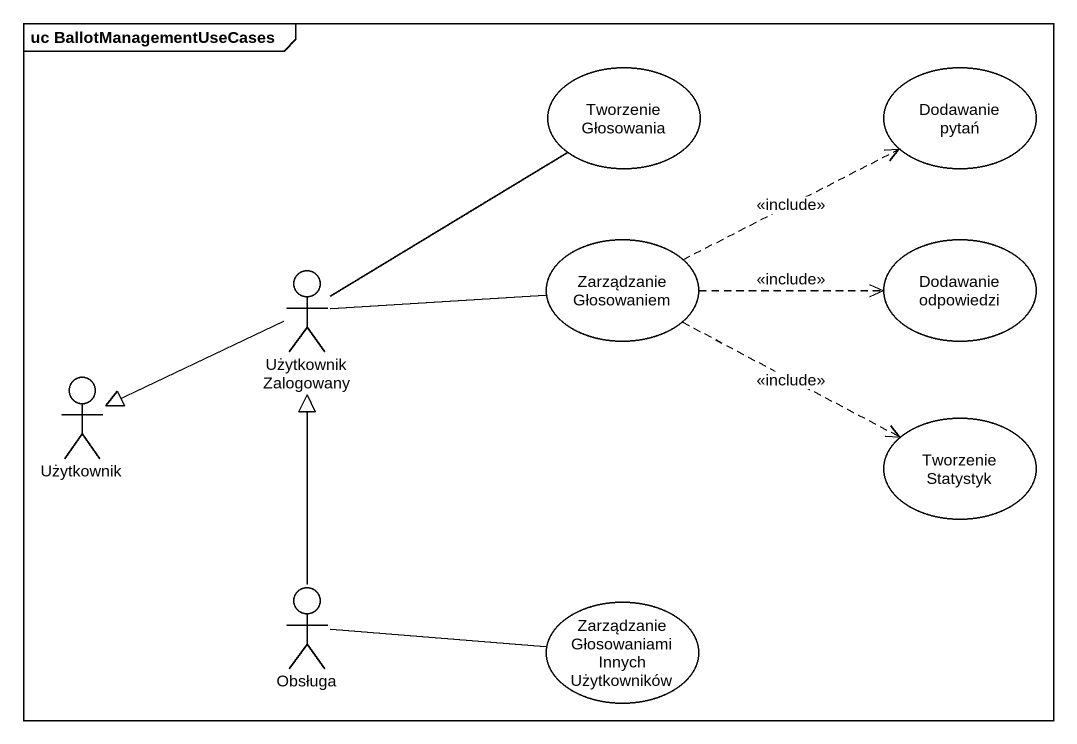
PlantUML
@startuml
mainframe uc BallotManagementUseCases
usecase "Tworzenie Głosowania" as Tworzenie_Głosowania
usecase "Dodawanie pytań" as Dodawanie_pytań
usecase "Zarządzanie Głosowaniem" as Zarządzanie_Głosowaniem
usecase "Dodawanie odpowiedzi" as Dodawanie_odpowiedzi
actor "Użytkownik Zalogowany" as Użytkownik_Zalogowany
actor Użytkownik
usecase "Tworzenie Statystyk" as Tworzenie_Statystyk
actor Obsługa
usecase "Zarządzanie Głosowaniami Innych Użytkowników" as Zarządzanie_Głosowaniami
Zarządzanie_Głosowaniem .right.> Dodawanie_pytań : <<include>>
Zarządzanie_Głosowaniem .right.> Dodawanie_odpowiedzi : <<include>>
Zarządzanie_Głosowaniem .right.> Tworzenie_Statystyk : <<include>>
Użytkownik_Zalogowany -up- Tworzenie_Głosowania
Użytkownik_Zalogowany -right- Zarządzanie_Głosowaniem
Użytkownik_Zalogowany -left-|> Użytkownik
Obsługa -up-|> Użytkownik_Zalogowany
Obsługa -right- Zarządzanie_Głosowaniami
@enduml
